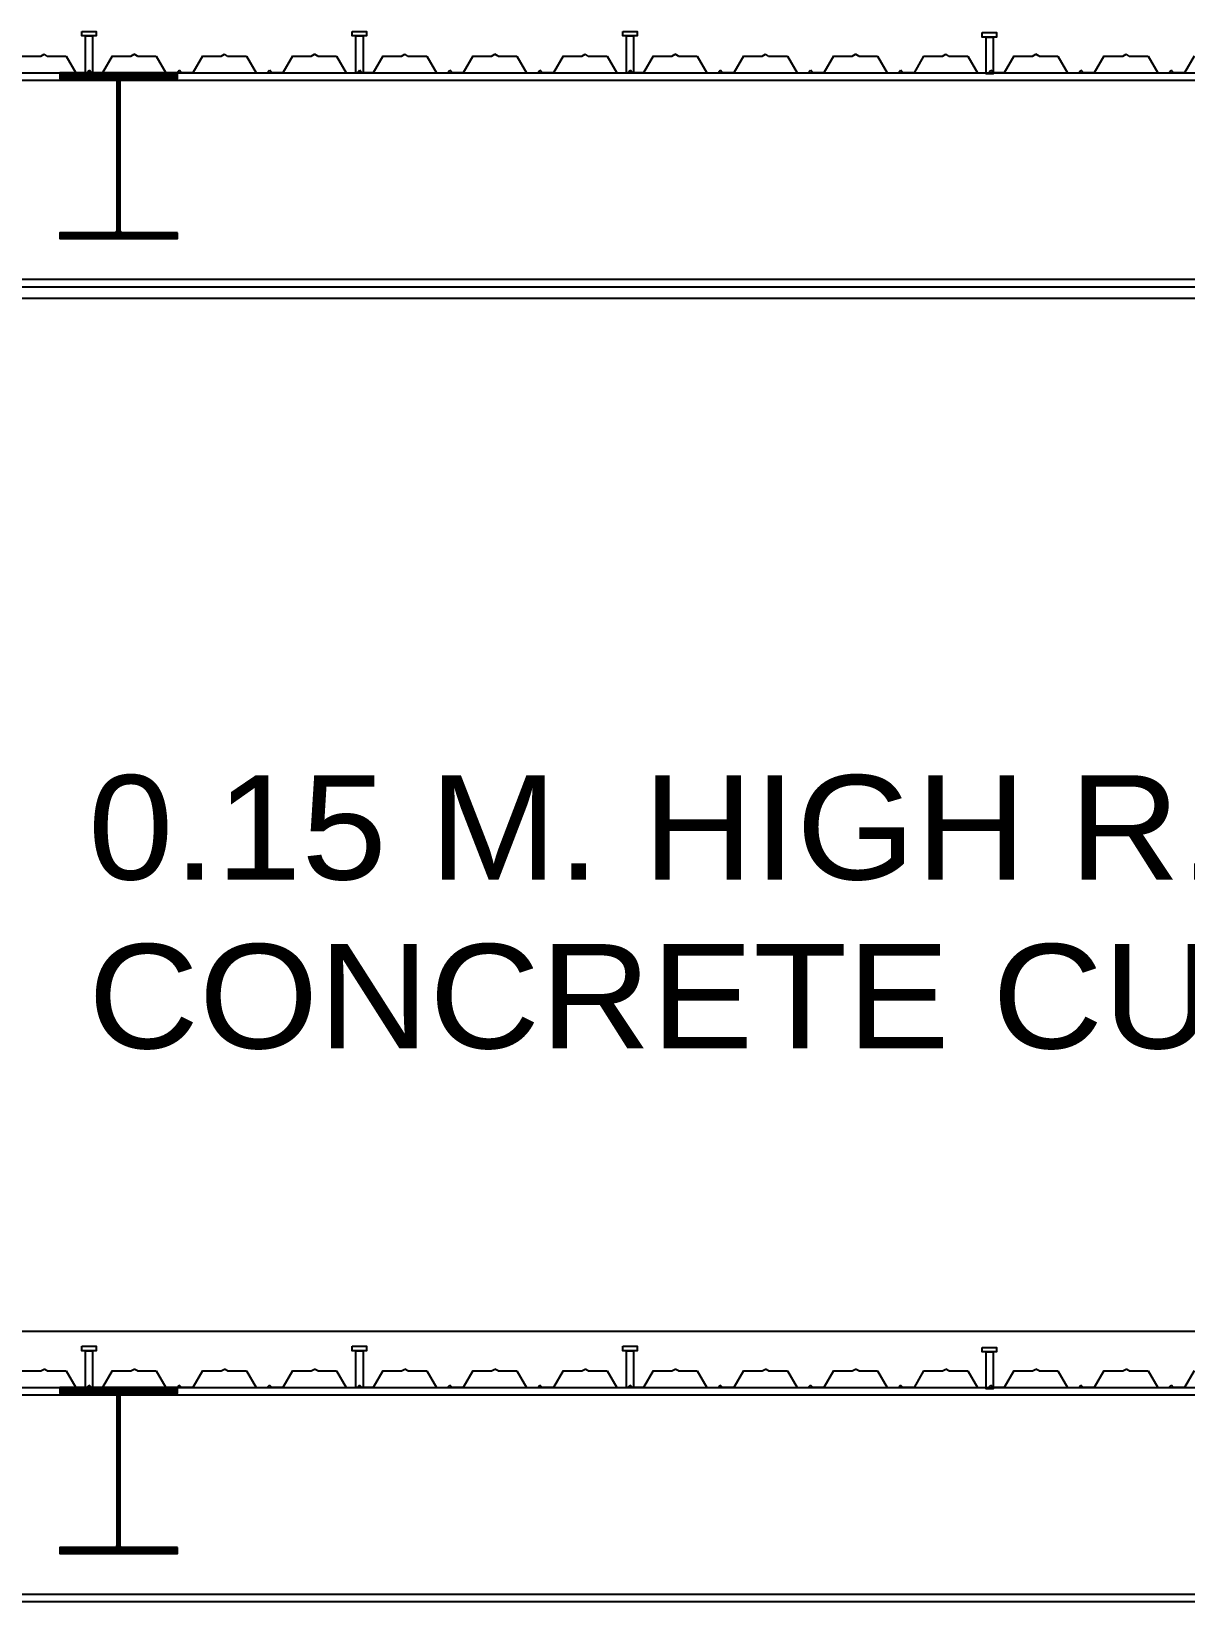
# Model space of a CAD drawing. Header units: millimetres. Extents: x 2148 to 2681, y 758 to 986.
# Drawn here: x 2208.66 to 2210.196, y 857.547 to 859.637 of the extents above; entities that cross this region are included whole.
import ezdxf

# ---------------------------------------------------------------- set-up
doc = ezdxf.new("R2010")
doc.units = ezdxf.units.MM
doc.layers.add('D', color=1, linetype='Continuous')
doc.layers.add('HATCH', color=8, linetype='Continuous')
doc.styles.add('MMTX$0$ESMX$0$X-OPTA1D', font='x-opta1d')

msp = doc.modelspace()

# ---------------------------------------------------------------- hatches: boundary and pattern name
at = {"layer": 'HATCH', "ltscale": 0.5}
h = msp.add_hatch(dxfattribs=at)
h.set_pattern_fill('ANSI31', color=256, scale=0.00775, style=0)
h.set_pattern_definition([(45, (64009.0325588, 2989.7111039), (-0.000685009694274, 0.000685009694274), [])])
edge = h.paths.add_edge_path()
edge.add_line((2208.8540621, 859.3689339), (2208.7809738, 859.3689339))
edge.add_arc((2208.7809738, 859.3719562), 0.0030223, 174.0972671, 270, ccw=False)
edge.add_line((2208.7779676, 859.372267), (2208.7779676, 859.5709758))
edge.add_arc((2208.7809738, 859.5712866), 0.0030223, 89.6345547, 185.9027329, ccw=False)
edge.add_line((2208.7809931, 859.5743089), (2208.8540621, 859.5743089))
edge.add_line((2208.8540621, 859.5743089), (2208.8540621, 859.5820589))
edge.add_line((2208.8540621, 859.5820589), (2208.6974322, 859.5820589))
edge.add_line((2208.6974322, 859.5820589), (2208.6974322, 859.5743089))
edge.add_line((2208.6974322, 859.5743089), (2208.7702886, 859.5743089))
edge.add_arc((2208.7703079, 859.5712866), 0.0030223, -4.2920933, 90.3654453, ccw=False)
edge.add_line((2208.7733217, 859.5710605), (2208.7733217, 859.3721824))
edge.add_arc((2208.7703079, 859.3719562), 0.0030223, -89.9999999, 4.2920934, ccw=False)
edge.add_line((2208.7703079, 859.3689339), (2208.6974322, 859.3689339))
edge.add_line((2208.6974322, 859.3689339), (2208.6974322, 859.3611839))
edge.add_line((2208.6974322, 859.3611839), (2208.8540621, 859.3611839))
edge.add_line((2208.8540621, 859.3611839), (2208.8540621, 859.3689339))
h = msp.add_hatch(dxfattribs=at)
h.set_pattern_fill('ANSI31', color=256, scale=0.00775, style=0)
h.set_pattern_definition([(45, (64009.0325588, 2987.9611039), (-0.000685009694274, 0.000685009694274), [])])
edge = h.paths.add_edge_path()
edge.add_line((2208.8540621, 857.6189339), (2208.7809738, 857.6189339))
edge.add_arc((2208.7809738, 857.6219562), 0.0030223, 174.0972671, 270, ccw=False)
edge.add_line((2208.7779676, 857.622267), (2208.7779676, 857.8209758))
edge.add_arc((2208.7809738, 857.8212866), 0.0030223, 89.6345547, 185.9027329, ccw=False)
edge.add_line((2208.7809931, 857.8243089), (2208.8540621, 857.8243089))
edge.add_line((2208.8540621, 857.8243089), (2208.8540621, 857.8320589))
edge.add_line((2208.8540621, 857.8320589), (2208.6974322, 857.8320589))
edge.add_line((2208.6974322, 857.8320589), (2208.6974322, 857.8243089))
edge.add_line((2208.6974322, 857.8243089), (2208.7702886, 857.8243089))
edge.add_arc((2208.7703079, 857.8212866), 0.0030223, -4.2920933, 90.3654453, ccw=False)
edge.add_line((2208.7733217, 857.8210605), (2208.7733217, 857.6221824))
edge.add_arc((2208.7703079, 857.6219562), 0.0030223, -89.9999999, 4.2920934, ccw=False)
edge.add_line((2208.7703079, 857.6189339), (2208.6974322, 857.6189339))
edge.add_line((2208.6974322, 857.6189339), (2208.6974322, 857.6111839))
edge.add_line((2208.6974322, 857.6111839), (2208.8540621, 857.6111839))
edge.add_line((2208.8540621, 857.6111839), (2208.8540621, 857.6189339))

# ---------------------------------------------------------------- linework, layer by layer
at = {"layer": 'D', "ltscale": 0.5}
for p, q in [((2207.4473355, 859.5820589, 0), (2211.6043557, 859.5820589, 0)), ((2207.4473355, 859.5720589, 0), (2211.6043557, 859.5720589, 0)), ((2207.4473355, 859.3070589, 0), (2211.6043557, 859.3070589, 0)), ((2207.4473355, 859.2970589, 0), (2211.6043557, 859.2970589, 0)), ((2207.5150672, 857.9070589, 0.0000001), (2211.5350672, 857.9070589, 0.0000001)), ((2207.5150672, 857.9070589, 0), (2211.9470241, 857.9070589, 0)), ((2207.4473355, 857.8320589, 0), (2211.6043557, 857.8320589, 0)), ((2207.4473355, 857.8220589, 0), (2211.6043557, 857.8220589, 0)), ((2207.4473355, 857.5570589, 0), (2211.6043557, 857.5570589, 0)), ((2207.4473355, 857.5470589, 0), (2211.6043557, 857.5470589, 0))]:
    msp.add_line(p, q, dxfattribs=at)
at = {"layer": 'D', "color": 3, "ltscale": 0.5, "elevation": 0}
for points in [[(2208.8540621, 859.3689339), (2208.7809738, 859.3689339, -0.444720244), (2208.7779676, 859.372267), (2208.7779676, 859.5709758, -0.446631522), (2208.7809931, 859.5743089), (2208.8540621, 859.5743089), (2208.8540621, 859.5820589), (2208.6974322, 859.5820589), (2208.6974322, 859.5743089), (2208.7702886, 859.5743089, -0.438228127), (2208.7733217, 859.5710605), (2208.7733217, 859.3721824, -0.436328672), (2208.7703079, 859.3689339), (2208.6974322, 859.3689339), (2208.6974322, 859.3611839), (2208.8540621, 859.3611839)], [(2208.8540621, 857.6189339), (2208.7809738, 857.6189339, -0.444720244), (2208.7779676, 857.622267), (2208.7779676, 857.8209758, -0.446631522), (2208.7809931, 857.8243089), (2208.8540621, 857.8243089), (2208.8540621, 857.8320589), (2208.6974322, 857.8320589), (2208.6974322, 857.8243089), (2208.7702886, 857.8243089, -0.438228127), (2208.7733217, 857.8210605), (2208.7733217, 857.6221824, -0.436328672), (2208.7703079, 857.6189339), (2208.6974322, 857.6189339), (2208.6974322, 857.6111839), (2208.8540621, 857.6111839)]]:
    msp.add_lwpolyline(points, format="xyb", close=True, dxfattribs=at)
at = {"layer": 'HATCH', "ltscale": 0.5}
for p, q in [((2208.6473007, 859.6042302, 0), (2208.6723007, 859.6042302, 0)), ((2208.6723007, 859.6042302, 0), (2208.6766141, 859.6065789, -0.0000002)), ((2208.6809274, 859.6042302, 0), (2208.6766141, 859.6065789, -0.0000002)), ((2208.6809274, 859.6042302, 0), (2208.7059274, 859.6042302, 0)), ((2208.7059274, 859.6042302, 0), (2208.7187879, 859.5820589, 0)), ((2208.7673076, 859.6042302, 0), (2208.7544471, 859.5820589, 0)), ((2208.7673076, 859.6042302, 0), (2208.7923076, 859.6042302, 0)), ((2208.7923076, 859.6042302, 0), (2208.796621, 859.6065789, -0.0000002)), ((2208.8009344, 859.6042302, 0), (2208.796621, 859.6065789, -0.0000002)), ((2208.8009344, 859.6042302, 0), (2208.8259344, 859.6042302, 0)), ((2208.8259344, 859.6042302, 0), (2208.8387949, 859.5820589, 0)), ((2208.8873146, 859.6042302, 0), (2208.8744541, 859.5820589, 0)), ((2208.8873146, 859.6042302, 0), (2208.9123146, 859.6042302, 0)), ((2208.9123146, 859.6042302, 0), (2208.9166279, 859.6065789, -0.0000002)), ((2208.9209413, 859.6042302, 0), (2208.9166279, 859.6065789, -0.0000002)), ((2208.9209413, 859.6042302, 0), (2208.9459413, 859.6042302, 0)), ((2208.9459413, 859.6042302, 0), (2208.9588018, 859.5820589, 0)), ((2209.0073215, 859.6042302, 0), (2208.994461, 859.5820589, 0)), ((2209.0073215, 859.6042302, 0), (2209.0323215, 859.6042302, 0)), ((2209.0323215, 859.6042302, 0), (2209.0366348, 859.6065789, -0.0000002)), ((2209.0409482, 859.6042302, 0), (2209.0366348, 859.6065789, -0.0000002)), ((2209.0409482, 859.6042302, 0), (2209.0659482, 859.6042302, 0)), ((2209.0659482, 859.6042302, 0), (2209.0788087, 859.5820589, 0)), ((2209.1273284, 859.6042302, 0), (2209.1144679, 859.5820589, 0)), ((2209.1273284, 859.6042302, 0), (2209.1523284, 859.6042302, 0)), ((2209.1523284, 859.6042302, 0), (2209.1566417, 859.6065789, -0.0000002)), ((2209.1609551, 859.6042302, 0), (2209.1566417, 859.6065789, -0.0000002)), ((2209.1609551, 859.6042302, 0), (2209.1859551, 859.6042302, 0)), ((2209.1859551, 859.6042302, 0), (2209.1988156, 859.5820589, 0)), ((2209.2473353, 859.6042302, 0), (2209.2344748, 859.5820589, 0)), ((2209.2473353, 859.6042302, 0), (2209.2723353, 859.6042302, 0)), ((2209.2723353, 859.6042302, 0), (2209.2766487, 859.6065789, -0.0000002)), ((2209.280962, 859.6042302, 0), (2209.2766487, 859.6065789, -0.0000002)), ((2209.280962, 859.6042302, 0), (2209.305962, 859.6042302, 0)), ((2209.305962, 859.6042302, 0), (2209.3188225, 859.5820589, 0)), ((2209.3673422, 859.6042302, 0), (2209.3544817, 859.5820589, 0)), ((2209.3673422, 859.6042302, 0), (2209.3923422, 859.6042302, 0)), ((2209.3923422, 859.6042302, 0), (2209.3966556, 859.6065789, -0.0000002)), ((2209.4009689, 859.6042302, 0), (2209.3966556, 859.6065789, -0.0000002)), ((2209.4009689, 859.6042302, 0), (2209.4259689, 859.6042302, 0)), ((2209.4259689, 859.6042302, 0), (2209.4388294, 859.5820589, 0)), ((2209.4873491, 859.6042302, 0), (2209.4744886, 859.5820589, 0)), ((2209.4873491, 859.6042302, 0), (2209.5123491, 859.6042302, 0)), ((2209.5123491, 859.6042302, 0), (2209.5166625, 859.6065789, -0.0000002)), ((2209.5209759, 859.6042302, 0), (2209.5166625, 859.6065789, -0.0000002)), ((2209.5209759, 859.6042302, 0), (2209.5459759, 859.6042302, 0)), ((2209.5459759, 859.6042302, 0), (2209.5588364, 859.5820589, 0)), ((2209.6073561, 859.6042302, 0), (2209.5944956, 859.5820589, 0)), ((2209.6073561, 859.6042302, 0), (2209.6323561, 859.6042302, 0)), ((2209.6323561, 859.6042302, 0), (2209.6366694, 859.6065789, -0.0000002)), ((2209.6409828, 859.6042302, 0), (2209.6366694, 859.6065789, -0.0000002)), ((2209.6409828, 859.6042302, 0), (2209.6659828, 859.6042302, 0)), ((2209.6659828, 859.6042302, 0), (2209.6788433, 859.5820589, 0)), ((2209.727363, 859.6042302, 0), (2209.7145025, 859.5820589, 0)), ((2209.727363, 859.6042302, 0), (2209.752363, 859.6042302, 0)), ((2209.752363, 859.6042302, 0), (2209.7566763, 859.6065789, -0.0000002)), ((2209.7609897, 859.6042302, 0), (2209.7566763, 859.6065789, -0.0000002)), ((2209.7609897, 859.6042302, 0), (2209.7859897, 859.6042302, 0)), ((2209.7859897, 859.6042302, 0), (2209.7988502, 859.5820589, 0)), ((2209.8473699, 859.6042302, 0), (2209.8345094, 859.5820589, 0)), ((2209.8473699, 859.6042302, 0), (2209.8723699, 859.6042302, 0)), ((2209.8723699, 859.6042302, 0), (2209.8766832, 859.6065789, -0.0000002)), ((2209.8809966, 859.6042302, 0), (2209.8766832, 859.6065789, -0.0000002)), ((2209.8809966, 859.6042302, 0), (2209.9059966, 859.6042302, 0)), ((2209.9059966, 859.6042302, 0), (2209.9188571, 859.5820589, 0)), ((2209.9673768, 859.6042302, 0), (2209.9545163, 859.5820589, 0)), ((2209.9673768, 859.6042302, 0), (2209.9923768, 859.6042302, 0)), ((2209.9923768, 859.6042302, 0), (2209.9966902, 859.6065789, -0.0000002)), ((2210.0010035, 859.6042302, 0), (2209.9966902, 859.6065789, -0.0000002)), ((2210.0010035, 859.6042302, 0), (2210.0260035, 859.6042302, 0)), ((2210.0260035, 859.6042302, 0), (2210.038864, 859.5820589, 0)), ((2210.0873837, 859.6042302, 0), (2210.0745232, 859.5820589, 0)), ((2210.0873837, 859.6042302, 0), (2210.1123837, 859.6042302, 0)), ((2210.1123837, 859.6042302, 0), (2210.1166971, 859.6065789, -0.0000002)), ((2210.1210104, 859.6042302, 0), (2210.1166971, 859.6065789, -0.0000002)), ((2210.1210104, 859.6042302, 0), (2210.1460104, 859.6042302, 0)), ((2210.1460104, 859.6042302, 0), (2210.1588709, 859.5820589, 0)), ((2210.2073906, 859.6042302, 0), (2210.1945301, 859.5820589, 0)), ((2208.7187879, 859.5820589, 0), (2208.7336459, 859.5820589, 0)), ((2208.7336459, 859.5820589, 0), (2208.7366175, 859.5853369, -0.0000002)), ((2208.7395891, 859.5820589, 0), (2208.7366175, 859.5853369, -0.0000002)), ((2208.7544471, 859.5820589, 0), (2208.7395891, 859.5820589, 0)), ((2208.8387949, 859.5820589, 0), (2208.8536529, 859.5820589, 0)), ((2208.8536529, 859.5820589, 0), (2208.8566245, 859.5853369, -0.0000002)), ((2208.8595961, 859.5820589, 0), (2208.8566245, 859.5853369, -0.0000002)), ((2208.8744541, 859.5820589, 0), (2208.8595961, 859.5820589, 0)), ((2208.9588018, 859.5820589, 0), (2208.9736598, 859.5820589, 0)), ((2208.9736598, 859.5820589, 0), (2208.9766314, 859.5853369, -0.0000002)), ((2208.979603, 859.5820589, 0), (2208.9766314, 859.5853369, -0.0000002)), ((2208.994461, 859.5820589, 0), (2208.979603, 859.5820589, 0)), ((2209.0788087, 859.5820589, 0), (2209.0936667, 859.5820589, 0)), ((2209.0936667, 859.5820589, 0), (2209.0966383, 859.5853369, -0.0000002)), ((2209.0996099, 859.5820589, 0), (2209.0966383, 859.5853369, -0.0000002)), ((2209.1144679, 859.5820589, 0), (2209.0996099, 859.5820589, 0)), ((2209.1988156, 859.5820589, 0), (2209.2136736, 859.5820589, 0)), ((2209.2136736, 859.5820589, 0), (2209.2166452, 859.5853369, -0.0000002)), ((2209.2196168, 859.5820589, 0), (2209.2166452, 859.5853369, -0.0000002)), ((2209.2344748, 859.5820589, 0), (2209.2196168, 859.5820589, 0)), ((2209.3188225, 859.5820589, 0), (2209.3336805, 859.5820589, 0)), ((2209.3336805, 859.5820589, 0), (2209.3366521, 859.5853369, -0.0000002)), ((2209.3396237, 859.5820589, 0), (2209.3366521, 859.5853369, -0.0000002)), ((2209.3544817, 859.5820589, 0), (2209.3396237, 859.5820589, 0)), ((2209.4388294, 859.5820589, 0), (2209.4536874, 859.5820589, 0)), ((2209.4536874, 859.5820589, 0), (2209.456659, 859.5853369, -0.0000002)), ((2209.4596306, 859.5820589, 0), (2209.456659, 859.5853369, -0.0000002)), ((2209.4744886, 859.5820589, 0), (2209.4596306, 859.5820589, 0)), ((2209.5588364, 859.5820589, 0), (2209.5736944, 859.5820589, 0)), ((2209.5736944, 859.5820589, 0), (2209.576666, 859.5853369, -0.0000002)), ((2209.5796376, 859.5820589, 0), (2209.576666, 859.5853369, -0.0000002)), ((2209.5944956, 859.5820589, 0), (2209.5796376, 859.5820589, 0)), ((2209.6788433, 859.5820589, 0), (2209.6937013, 859.5820589, 0)), ((2209.6937013, 859.5820589, 0), (2209.6966729, 859.5853369, -0.0000002)), ((2209.6996445, 859.5820589, 0), (2209.6966729, 859.5853369, -0.0000002)), ((2209.7145025, 859.5820589, 0), (2209.6996445, 859.5820589, 0)), ((2209.7988502, 859.5820589, 0), (2209.8137082, 859.5820589, 0)), ((2209.8137082, 859.5820589, 0), (2209.8166798, 859.5853369, -0.0000002)), ((2209.8196514, 859.5820589, 0), (2209.8166798, 859.5853369, -0.0000002)), ((2209.8345094, 859.5820589, 0), (2209.8196514, 859.5820589, 0)), ((2209.9188571, 859.5820589, 0), (2209.9337151, 859.5820589, 0)), ((2209.9337151, 859.5820589, 0), (2209.9366867, 859.5853369, -0.0000002)), ((2209.9396583, 859.5820589, 0), (2209.9366867, 859.5853369, -0.0000002)), ((2209.9545163, 859.5820589, 0), (2209.9396583, 859.5820589, 0)), ((2210.038864, 859.5820589, 0), (2210.053722, 859.5820589, 0)), ((2210.053722, 859.5820589, 0), (2210.0566936, 859.5853369, -0.0000002)), ((2210.0596652, 859.5820589, 0), (2210.0566936, 859.5853369, -0.0000002)), ((2210.0745232, 859.5820589, 0), (2210.0596652, 859.5820589, 0)), ((2210.1588709, 859.5820589, 0), (2210.1737289, 859.5820589, 0)), ((2210.1737289, 859.5820589, 0), (2210.1767005, 859.5853369, -0.0000002)), ((2210.1796721, 859.5820589, 0), (2210.1767005, 859.5853369, -0.0000002)), ((2210.1945301, 859.5820589, 0), (2210.1796721, 859.5820589, 0)), ((2208.6473007, 857.8542302, 0), (2208.6723007, 857.8542302, 0)), ((2208.6723007, 857.8542302, 0), (2208.6766141, 857.8565789, -0.0000002)), ((2208.6809274, 857.8542302, 0), (2208.6766141, 857.8565789, -0.0000002)), ((2208.6809274, 857.8542302, 0), (2208.7059274, 857.8542302, 0)), ((2208.7059274, 857.8542302, 0), (2208.7187879, 857.8320589, 0)), ((2208.7673076, 857.8542302, 0), (2208.7544471, 857.8320589, 0)), ((2208.7673076, 857.8542302, 0), (2208.7923076, 857.8542302, 0)), ((2208.7923076, 857.8542302, 0), (2208.796621, 857.8565789, -0.0000002)), ((2208.8009344, 857.8542302, 0), (2208.796621, 857.8565789, -0.0000002)), ((2208.8009344, 857.8542302, 0), (2208.8259344, 857.8542302, 0)), ((2208.8259344, 857.8542302, 0), (2208.8387949, 857.8320589, 0)), ((2208.8873146, 857.8542302, 0), (2208.8744541, 857.8320589, 0)), ((2208.8873146, 857.8542302, 0), (2208.9123146, 857.8542302, 0)), ((2208.9123146, 857.8542302, 0), (2208.9166279, 857.8565789, -0.0000002)), ((2208.9209413, 857.8542302, 0), (2208.9166279, 857.8565789, -0.0000002)), ((2208.9209413, 857.8542302, 0), (2208.9459413, 857.8542302, 0)), ((2208.9459413, 857.8542302, 0), (2208.9588018, 857.8320589, 0)), ((2209.0073215, 857.8542302, 0), (2208.994461, 857.8320589, 0)), ((2209.0073215, 857.8542302, 0), (2209.0323215, 857.8542302, 0)), ((2209.0323215, 857.8542302, 0), (2209.0366348, 857.8565789, -0.0000002)), ((2209.0409482, 857.8542302, 0), (2209.0366348, 857.8565789, -0.0000002)), ((2209.0409482, 857.8542302, 0), (2209.0659482, 857.8542302, 0)), ((2209.0659482, 857.8542302, 0), (2209.0788087, 857.8320589, 0)), ((2209.1273284, 857.8542302, 0), (2209.1144679, 857.8320589, 0)), ((2209.1273284, 857.8542302, 0), (2209.1523284, 857.8542302, 0)), ((2209.1523284, 857.8542302, 0), (2209.1566417, 857.8565789, -0.0000002)), ((2209.1609551, 857.8542302, 0), (2209.1566417, 857.8565789, -0.0000002)), ((2209.1609551, 857.8542302, 0), (2209.1859551, 857.8542302, 0)), ((2209.1859551, 857.8542302, 0), (2209.1988156, 857.8320589, 0)), ((2209.2473353, 857.8542302, 0), (2209.2344748, 857.8320589, 0)), ((2209.2473353, 857.8542302, 0), (2209.2723353, 857.8542302, 0)), ((2209.2723353, 857.8542302, 0), (2209.2766487, 857.8565789, -0.0000002)), ((2209.280962, 857.8542302, 0), (2209.2766487, 857.8565789, -0.0000002)), ((2209.280962, 857.8542302, 0), (2209.305962, 857.8542302, 0)), ((2209.305962, 857.8542302, 0), (2209.3188225, 857.8320589, 0)), ((2209.3673422, 857.8542302, 0), (2209.3544817, 857.8320589, 0)), ((2209.3673422, 857.8542302, 0), (2209.3923422, 857.8542302, 0)), ((2209.3923422, 857.8542302, 0), (2209.3966556, 857.8565789, -0.0000002)), ((2209.4009689, 857.8542302, 0), (2209.3966556, 857.8565789, -0.0000002)), ((2209.4009689, 857.8542302, 0), (2209.4259689, 857.8542302, 0)), ((2209.4259689, 857.8542302, 0), (2209.4388294, 857.8320589, 0)), ((2209.4873491, 857.8542302, 0), (2209.4744886, 857.8320589, 0)), ((2209.4873491, 857.8542302, 0), (2209.5123491, 857.8542302, 0)), ((2209.5123491, 857.8542302, 0), (2209.5166625, 857.8565789, -0.0000002)), ((2209.5209759, 857.8542302, 0), (2209.5166625, 857.8565789, -0.0000002)), ((2209.5209759, 857.8542302, 0), (2209.5459759, 857.8542302, 0)), ((2209.5459759, 857.8542302, 0), (2209.5588364, 857.8320589, 0)), ((2209.6073561, 857.8542302, 0), (2209.5944956, 857.8320589, 0)), ((2209.6073561, 857.8542302, 0), (2209.6323561, 857.8542302, 0)), ((2209.6323561, 857.8542302, 0), (2209.6366694, 857.8565789, -0.0000002)), ((2209.6409828, 857.8542302, 0), (2209.6366694, 857.8565789, -0.0000002)), ((2209.6409828, 857.8542302, 0), (2209.6659828, 857.8542302, 0)), ((2209.6659828, 857.8542302, 0), (2209.6788433, 857.8320589, 0)), ((2209.727363, 857.8542302, 0), (2209.7145025, 857.8320589, 0)), ((2209.727363, 857.8542302, 0), (2209.752363, 857.8542302, 0)), ((2209.752363, 857.8542302, 0), (2209.7566763, 857.8565789, -0.0000002)), ((2209.7609897, 857.8542302, 0), (2209.7566763, 857.8565789, -0.0000002)), ((2209.7609897, 857.8542302, 0), (2209.7859897, 857.8542302, 0)), ((2209.7859897, 857.8542302, 0), (2209.7988502, 857.8320589, 0)), ((2209.8473699, 857.8542302, 0), (2209.8345094, 857.8320589, 0)), ((2209.8473699, 857.8542302, 0), (2209.8723699, 857.8542302, 0)), ((2209.8723699, 857.8542302, 0), (2209.8766832, 857.8565789, -0.0000002)), ((2209.8809966, 857.8542302, 0), (2209.8766832, 857.8565789, -0.0000002)), ((2209.8809966, 857.8542302, 0), (2209.9059966, 857.8542302, 0)), ((2209.9059966, 857.8542302, 0), (2209.9188571, 857.8320589, 0)), ((2209.9673768, 857.8542302, 0), (2209.9545163, 857.8320589, 0)), ((2209.9673768, 857.8542302, 0), (2209.9923768, 857.8542302, 0)), ((2209.9923768, 857.8542302, 0), (2209.9966902, 857.8565789, -0.0000002)), ((2210.0010035, 857.8542302, 0), (2209.9966902, 857.8565789, -0.0000002)), ((2210.0010035, 857.8542302, 0), (2210.0260035, 857.8542302, 0)), ((2210.0260035, 857.8542302, 0), (2210.038864, 857.8320589, 0)), ((2210.0873837, 857.8542302, 0), (2210.0745232, 857.8320589, 0)), ((2210.0873837, 857.8542302, 0), (2210.1123837, 857.8542302, 0)), ((2210.1123837, 857.8542302, 0), (2210.1166971, 857.8565789, -0.0000002)), ((2210.1210104, 857.8542302, 0), (2210.1166971, 857.8565789, -0.0000002)), ((2210.1210104, 857.8542302, 0), (2210.1460104, 857.8542302, 0)), ((2210.1460104, 857.8542302, 0), (2210.1588709, 857.8320589, 0)), ((2210.2073906, 857.8542302, 0), (2210.1945301, 857.8320589, 0)), ((2208.7187879, 857.8320589, 0), (2208.7336459, 857.8320589, 0)), ((2208.7336459, 857.8320589, 0), (2208.7366175, 857.8353369, -0.0000002)), ((2208.7395891, 857.8320589, 0), (2208.7366175, 857.8353369, -0.0000002)), ((2208.7544471, 857.8320589, 0), (2208.7395891, 857.8320589, 0)), ((2208.8387949, 857.8320589, 0), (2208.8536529, 857.8320589, 0)), ((2208.8536529, 857.8320589, 0), (2208.8566245, 857.8353369, -0.0000002)), ((2208.8595961, 857.8320589, 0), (2208.8566245, 857.8353369, -0.0000002)), ((2208.8744541, 857.8320589, 0), (2208.8595961, 857.8320589, 0)), ((2208.9588018, 857.8320589, 0), (2208.9736598, 857.8320589, 0)), ((2208.9736598, 857.8320589, 0), (2208.9766314, 857.8353369, -0.0000002)), ((2208.979603, 857.8320589, 0), (2208.9766314, 857.8353369, -0.0000002)), ((2208.994461, 857.8320589, 0), (2208.979603, 857.8320589, 0)), ((2209.0788087, 857.8320589, 0), (2209.0936667, 857.8320589, 0)), ((2209.0936667, 857.8320589, 0), (2209.0966383, 857.8353369, -0.0000002)), ((2209.0996099, 857.8320589, 0), (2209.0966383, 857.8353369, -0.0000002)), ((2209.1144679, 857.8320589, 0), (2209.0996099, 857.8320589, 0)), ((2209.1988156, 857.8320589, 0), (2209.2136736, 857.8320589, 0)), ((2209.2136736, 857.8320589, 0), (2209.2166452, 857.8353369, -0.0000002)), ((2209.2196168, 857.8320589, 0), (2209.2166452, 857.8353369, -0.0000002)), ((2209.2344748, 857.8320589, 0), (2209.2196168, 857.8320589, 0)), ((2209.3188225, 857.8320589, 0), (2209.3336805, 857.8320589, 0)), ((2209.3336805, 857.8320589, 0), (2209.3366521, 857.8353369, -0.0000002)), ((2209.3396237, 857.8320589, 0), (2209.3366521, 857.8353369, -0.0000002)), ((2209.3544817, 857.8320589, 0), (2209.3396237, 857.8320589, 0)), ((2209.4388294, 857.8320589, 0), (2209.4536874, 857.8320589, 0)), ((2209.4536874, 857.8320589, 0), (2209.456659, 857.8353369, -0.0000002)), ((2209.4596306, 857.8320589, 0), (2209.456659, 857.8353369, -0.0000002)), ((2209.4744886, 857.8320589, 0), (2209.4596306, 857.8320589, 0)), ((2209.5588364, 857.8320589, 0), (2209.5736944, 857.8320589, 0)), ((2209.5736944, 857.8320589, 0), (2209.576666, 857.8353369, -0.0000002)), ((2209.5796376, 857.8320589, 0), (2209.576666, 857.8353369, -0.0000002)), ((2209.5944956, 857.8320589, 0), (2209.5796376, 857.8320589, 0)), ((2209.6788433, 857.8320589, 0), (2209.6937013, 857.8320589, 0)), ((2209.6937013, 857.8320589, 0), (2209.6966729, 857.8353369, -0.0000002)), ((2209.6996445, 857.8320589, 0), (2209.6966729, 857.8353369, -0.0000002)), ((2209.7145025, 857.8320589, 0), (2209.6996445, 857.8320589, 0)), ((2209.7988502, 857.8320589, 0), (2209.8137082, 857.8320589, 0)), ((2209.8137082, 857.8320589, 0), (2209.8166798, 857.8353369, -0.0000002)), ((2209.8196514, 857.8320589, 0), (2209.8166798, 857.8353369, -0.0000002)), ((2209.8345094, 857.8320589, 0), (2209.8196514, 857.8320589, 0)), ((2209.9188571, 857.8320589, 0), (2209.9337151, 857.8320589, 0)), ((2209.9337151, 857.8320589, 0), (2209.9366867, 857.8353369, -0.0000002)), ((2209.9396583, 857.8320589, 0), (2209.9366867, 857.8353369, -0.0000002)), ((2209.9545163, 857.8320589, 0), (2209.9396583, 857.8320589, 0)), ((2210.038864, 857.8320589, 0), (2210.053722, 857.8320589, 0)), ((2210.053722, 857.8320589, 0), (2210.0566936, 857.8353369, -0.0000002)), ((2210.0596652, 857.8320589, 0), (2210.0566936, 857.8353369, -0.0000002)), ((2210.0745232, 857.8320589, 0), (2210.0596652, 857.8320589, 0)), ((2210.1588709, 857.8320589, 0), (2210.1737289, 857.8320589, 0)), ((2210.1737289, 857.8320589, 0), (2210.1767005, 857.8353369, -0.0000002)), ((2210.1796721, 857.8320589, 0), (2210.1767005, 857.8353369, -0.0000002)), ((2210.1945301, 857.8320589, 0), (2210.1796721, 857.8320589, 0))]:
    msp.add_line(p, q, dxfattribs=at)
at = {"layer": 'HATCH', "linetype": 'ByBlock', "ltscale": 0.5}
msp.add_line((2207.4473355, 859.2820589, 0), (2211.5350672, 859.2820589, 0), dxfattribs=at)
at = {"layer": 'HATCH', "ltscale": 0.5}
for points, elevation in [([(2208.7268079, 859.6370336), (2208.7458147, 859.6370336), (2208.7458147, 859.6309804), (2208.7268079, 859.6309804)], 0), ([(2208.7317796, 859.6309804), (2208.7412178, 859.6309804), (2208.7412178, 859.5820589), (2208.7317796, 859.5820589)], 0), ([(2209.0868287, 859.6370336), (2209.1058355, 859.6370336), (2209.1058355, 859.6309804), (2209.0868287, 859.6309804)], 0), ([(2209.0918004, 859.6309804), (2209.1012386, 859.6309804), (2209.1012386, 859.5820589), (2209.0918004, 859.5820589)], 0), ([(2209.4468494, 859.6370336), (2209.4658562, 859.6370336), (2209.4658562, 859.6309804), (2209.4468494, 859.6309804)], 0), ([(2209.4518211, 859.6309804), (2209.4612593, 859.6309804), (2209.4612593, 859.5820589), (2209.4518211, 859.5820589)], 0), ([(2209.9253913, 859.6353946), (2209.9443981, 859.6353946), (2209.9443981, 859.6293414), (2209.9253913, 859.6293414)], 0.0000001), ([(2209.930363, 859.6293414), (2209.9398012, 859.6293414), (2209.9398012, 859.5804199), (2209.930363, 859.5804199)], 0.0000001), ([(2208.7268079, 857.8870336), (2208.7458147, 857.8870336), (2208.7458147, 857.8809804), (2208.7268079, 857.8809804)], 0), ([(2208.7317796, 857.8809804), (2208.7412178, 857.8809804), (2208.7412178, 857.8320589), (2208.7317796, 857.8320589)], 0), ([(2209.0868287, 857.8870336), (2209.1058355, 857.8870336), (2209.1058355, 857.8809804), (2209.0868287, 857.8809804)], 0), ([(2209.0918004, 857.8809804), (2209.1012386, 857.8809804), (2209.1012386, 857.8320589), (2209.0918004, 857.8320589)], 0), ([(2209.4468494, 857.8870336), (2209.4658562, 857.8870336), (2209.4658562, 857.8809804), (2209.4468494, 857.8809804)], 0), ([(2209.4518211, 857.8809804), (2209.4612593, 857.8809804), (2209.4612593, 857.8320589), (2209.4518211, 857.8320589)], 0), ([(2209.9253913, 857.8853946), (2209.9443981, 857.8853946), (2209.9443981, 857.8793414), (2209.9253913, 857.8793414)], 0.0000001), ([(2209.930363, 857.8793414), (2209.9398012, 857.8793414), (2209.9398012, 857.8304199), (2209.930363, 857.8304199)], 0.0000001)]:
    msp.add_lwpolyline(points, close=True, dxfattribs=dict(at, elevation=elevation))

# ---------------------------------------------------------------- texts
at = {"color": 2, "style": 'MMTX$0$ESMX$0$X-OPTA1D', "text_generation_flag": 6, "width": 1.1}
for s, p in [('0.15 M. HIGH R.C.', (2208.7351636, 858.5081463, 0)), ('CONCRETE CURB', (2208.7351636, 858.2833277, 0))]:
    msp.add_text(s, height=0.138915, rotation=180, dxfattribs=at).set_placement(p)

doc.saveas('drawing.dxf')
